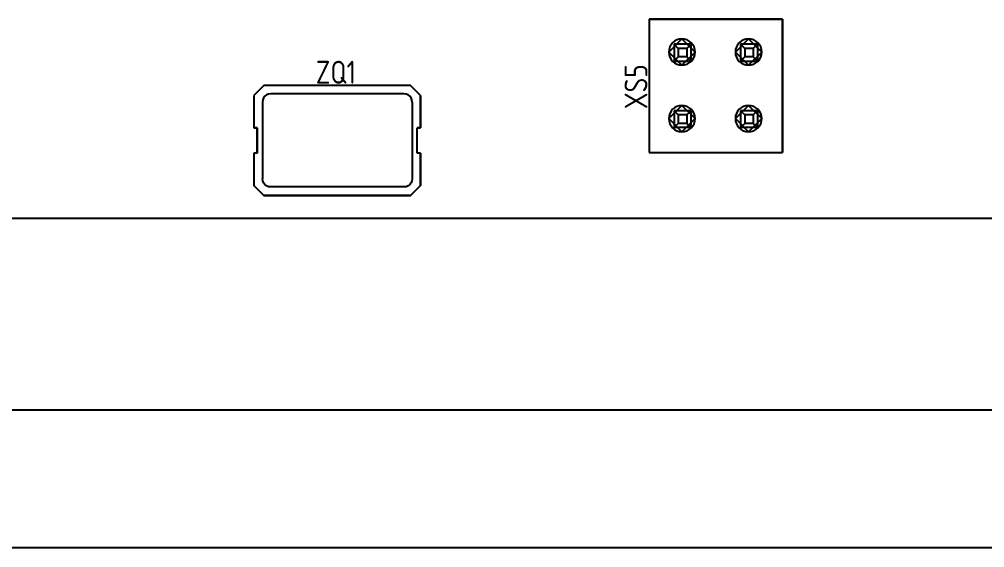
# Model space of a CAD drawing. Header units: inches. Extents: x 0 to 840, y -594 to 0.
# Drawn here: x 174.8 to 232.8, y -409.1 to -377.4 of the extents above; entities that cross this region are included whole.
import ezdxf

# ---------------------------------------------------------------- set-up
doc = ezdxf.new("R2010")
doc.units = ezdxf.units.IN
doc.header["$MEASUREMENT"] = 0
doc.styles.add('GOST type A0', font='', dxfattribs={"oblique": 15, "height": 5})
doc.styles.get('GOST type A0').set_extended_font_data('GOST type A')

msp = doc.modelspace()

# ---------------------------------------------------------------- linework, layer by layer
at = {"color": 18, "true_color": 0x000000}
for p, q in [((220.676, -377.386), (212.68, -377.386)), ((212.68, -377.386), (212.68, -385.386)), ((212.68, -377.386), (212.68, -385.386)), ((212.68, -377.386), (220.676, -377.386)), ((220.676, -377.386), (212.68, -377.386)), ((212.68, -377.386), (212.68, -385.386)), ((212.68, -377.386), (212.68, -385.386)), ((212.68, -377.386), (220.676, -377.386)), ((220.676, -385.386), (220.676, -377.386)), ((220.676, -377.386), (220.676, -385.386)), ((220.676, -385.386), (220.676, -377.386)), ((220.676, -377.386), (220.676, -385.386)), ((214.646, -378.564), (213.856, -379.354)), ((215.436, -379.354), (214.646, -378.564)), ((218.646, -378.564), (217.856, -379.354)), ((219.436, -379.354), (218.646, -378.564)), ((214.17, -378.878), (214.17, -379.894)), ((214.17, -378.878), (214.424, -379.132)), ((215.186, -378.878), (214.17, -378.878)), ((214.17, -378.878), (214.17, -379.894)), ((214.17, -378.878), (214.424, -379.132)), ((215.186, -378.878), (214.17, -378.878)), ((214.424, -379.132), (214.424, -379.64)), ((214.932, -379.132), (214.424, -379.132)), ((214.424, -379.132), (214.424, -379.64)), ((214.932, -379.132), (214.424, -379.132)), ((215.186, -378.878), (214.932, -379.132)), ((215.186, -378.878), (214.932, -379.132)), ((214.932, -379.132), (214.932, -379.64)), ((214.932, -379.132), (214.932, -379.64)), ((215.186, -378.878), (215.186, -379.894)), ((215.186, -378.878), (215.186, -379.894)), ((218.17, -378.878), (218.17, -379.894)), ((218.17, -378.878), (218.424, -379.132)), ((219.186, -378.878), (218.17, -378.878)), ((218.17, -378.878), (218.17, -379.894)), ((218.17, -378.878), (218.424, -379.132)), ((219.186, -378.878), (218.17, -378.878)), ((218.424, -379.132), (218.424, -379.64)), ((218.932, -379.132), (218.424, -379.132)), ((218.424, -379.132), (218.424, -379.64)), ((218.932, -379.132), (218.424, -379.132)), ((219.186, -378.878), (218.932, -379.132)), ((219.186, -378.878), (218.932, -379.132)), ((218.932, -379.132), (218.932, -379.64)), ((218.932, -379.132), (218.932, -379.64)), ((219.186, -378.878), (219.186, -379.894)), ((219.186, -378.878), (219.186, -379.894)), ((213.856, -379.354), (214.646, -380.144)), ((214.424, -379.64), (214.17, -379.894)), ((214.424, -379.64), (214.17, -379.894)), ((214.932, -379.64), (214.424, -379.64)), ((214.932, -379.64), (214.424, -379.64)), ((214.646, -380.144), (215.436, -379.354)), ((214.932, -379.64), (215.186, -379.894)), ((214.932, -379.64), (215.186, -379.894)), ((217.856, -379.354), (218.646, -380.144)), ((218.424, -379.64), (218.17, -379.894)), ((218.424, -379.64), (218.17, -379.894)), ((218.932, -379.64), (218.424, -379.64)), ((218.932, -379.64), (218.424, -379.64)), ((218.646, -380.144), (219.436, -379.354)), ((218.932, -379.64), (219.186, -379.894)), ((218.932, -379.64), (219.186, -379.894)), ((214.17, -379.894), (215.186, -379.894)), ((214.17, -379.894), (215.186, -379.894)), ((218.17, -379.894), (219.186, -379.894)), ((218.17, -379.894), (219.186, -379.894)), ((189.542, -381.361), (188.942, -381.961)), ((189.542, -381.361), (188.942, -381.961)), ((189.542, -381.361), (188.942, -381.961)), ((189.542, -381.361), (188.942, -381.961)), ((189.542, -381.361), (188.942, -381.961)), ((189.542, -381.361), (188.942, -381.961)), ((198.35, -381.361), (189.542, -381.361)), ((198.35, -381.361), (189.542, -381.361)), ((198.35, -381.361), (189.542, -381.361)), ((198.35, -381.361), (189.542, -381.361)), ((198.35, -381.361), (189.542, -381.361)), ((198.35, -381.361), (189.542, -381.361)), ((198.95, -381.961), (198.35, -381.361)), ((198.95, -381.961), (198.35, -381.361)), ((198.95, -381.961), (198.35, -381.361)), ((198.95, -381.961), (198.35, -381.361)), ((198.95, -381.961), (198.35, -381.361)), ((198.95, -381.961), (198.35, -381.361)), ((188.942, -381.961), (188.942, -383.901)), ((188.942, -381.961), (188.942, -383.901)), ((188.942, -381.961), (188.942, -383.901)), ((188.942, -381.961), (188.942, -383.901)), ((188.942, -381.961), (188.942, -383.901)), ((188.942, -381.961), (188.942, -383.901)), ((189.592, -382.009), (189.512, -382.113)), ((189.592, -382.009), (189.512, -382.113)), ((189.592, -382.009), (189.514, -382.113)), ((189.592, -382.009), (189.514, -382.113)), ((189.696, -381.929), (189.592, -382.009)), ((189.696, -381.929), (189.592, -382.009)), ((189.696, -381.929), (189.592, -382.009)), ((189.696, -381.929), (189.592, -382.009)), ((189.816, -381.881), (189.696, -381.929)), ((189.816, -381.881), (189.696, -381.929)), ((189.816, -381.881), (189.696, -381.929)), ((189.816, -381.881), (189.696, -381.929)), ((189.946, -381.863), (189.816, -381.881)), ((189.946, -381.863), (189.816, -381.881)), ((189.946, -381.863), (189.816, -381.881)), ((189.946, -381.863), (189.816, -381.881)), ((197.946, -381.863), (189.946, -381.863)), ((197.946, -381.863), (189.946, -381.863)), ((197.946, -381.863), (189.946, -381.863)), ((197.946, -381.863), (189.946, -381.863)), ((198.076, -381.881), (197.946, -381.863)), ((198.076, -381.881), (197.946, -381.863)), ((198.076, -381.881), (197.946, -381.863)), ((198.076, -381.881), (197.946, -381.863)), ((198.196, -381.929), (198.076, -381.881)), ((198.196, -381.929), (198.076, -381.881)), ((198.196, -381.929), (198.076, -381.881)), ((198.196, -381.929), (198.076, -381.881)), ((198.3, -382.009), (198.196, -381.929)), ((198.3, -382.009), (198.196, -381.929)), ((198.3, -382.009), (198.196, -381.929)), ((198.3, -382.009), (198.196, -381.929)), ((198.38, -382.113), (198.3, -382.009)), ((198.38, -382.113), (198.3, -382.009)), ((198.38, -382.113), (198.3, -382.009)), ((198.38, -382.113), (198.3, -382.009)), ((198.95, -383.901), (198.95, -381.961)), ((198.95, -381.961), (198.95, -383.901)), ((198.95, -381.961), (198.95, -383.901)), ((198.95, -383.901), (198.95, -381.961)), ((198.95, -381.961), (198.95, -383.901)), ((198.95, -381.961), (198.95, -383.901)), ((189.464, -382.233), (189.446, -382.363)), ((189.464, -382.233), (189.446, -382.363)), ((189.464, -382.233), (189.446, -382.363)), ((189.464, -382.233), (189.446, -382.363)), ((189.446, -382.363), (189.446, -386.963)), ((189.446, -382.363), (189.446, -386.963)), ((189.446, -382.363), (189.446, -386.963)), ((189.446, -382.363), (189.446, -386.963)), ((189.514, -382.113), (189.464, -382.233)), ((189.512, -382.113), (189.464, -382.233)), ((189.514, -382.113), (189.464, -382.233)), ((189.512, -382.113), (189.464, -382.233)), ((198.43, -382.233), (198.38, -382.113)), ((198.428, -382.233), (198.38, -382.113)), ((198.43, -382.233), (198.38, -382.113)), ((198.428, -382.233), (198.38, -382.113)), ((198.446, -382.363), (198.428, -382.233)), ((198.446, -382.363), (198.428, -382.233)), ((198.446, -382.363), (198.43, -382.233)), ((198.446, -382.363), (198.43, -382.233)), ((198.446, -382.363), (198.446, -386.963)), ((198.446, -382.363), (198.446, -386.963)), ((198.446, -382.363), (198.446, -386.963)), ((198.446, -382.363), (198.446, -386.963)), ((214.646, -382.564), (213.856, -383.354)), ((215.436, -383.354), (214.646, -382.564)), ((218.646, -382.564), (217.856, -383.354)), ((219.436, -383.354), (218.646, -382.564)), ((214.17, -382.878), (214.17, -383.894)), ((214.17, -382.878), (214.424, -383.132)), ((215.186, -382.878), (214.17, -382.878)), ((214.17, -382.878), (214.17, -383.894)), ((214.17, -382.878), (214.424, -383.132)), ((215.186, -382.878), (214.17, -382.878)), ((214.424, -383.132), (214.424, -383.64)), ((214.932, -383.132), (214.424, -383.132)), ((214.424, -383.132), (214.424, -383.64)), ((214.932, -383.132), (214.424, -383.132)), ((215.186, -382.878), (214.932, -383.132)), ((215.186, -382.878), (214.932, -383.132)), ((214.932, -383.132), (214.932, -383.64)), ((214.932, -383.132), (214.932, -383.64)), ((215.186, -382.878), (215.186, -383.894)), ((215.186, -382.878), (215.186, -383.894)), ((219.186, -382.878), (218.17, -382.878)), ((218.17, -382.878), (218.424, -383.132)), ((218.17, -382.878), (218.17, -383.894)), ((219.186, -382.878), (218.17, -382.878)), ((218.17, -382.878), (218.424, -383.132)), ((218.17, -382.878), (218.17, -383.894)), ((218.932, -383.132), (218.424, -383.132)), ((218.424, -383.132), (218.424, -383.64)), ((218.932, -383.132), (218.424, -383.132)), ((218.424, -383.132), (218.424, -383.64)), ((219.186, -382.878), (218.932, -383.132)), ((219.186, -382.878), (218.932, -383.132)), ((218.932, -383.132), (218.932, -383.64)), ((218.932, -383.132), (218.932, -383.64)), ((219.186, -382.878), (219.186, -383.894)), ((219.186, -382.878), (219.186, -383.894)), ((213.856, -383.354), (214.646, -384.144)), ((214.424, -383.64), (214.17, -383.894)), ((214.424, -383.64), (214.17, -383.894)), ((214.932, -383.64), (214.424, -383.64)), ((214.932, -383.64), (214.424, -383.64)), ((214.646, -384.144), (215.436, -383.354)), ((214.932, -383.64), (215.186, -383.894)), ((214.932, -383.64), (215.186, -383.894)), ((217.856, -383.354), (218.646, -384.144)), ((218.424, -383.64), (218.17, -383.894)), ((218.424, -383.64), (218.17, -383.894)), ((218.932, -383.64), (218.424, -383.64)), ((218.932, -383.64), (218.424, -383.64)), ((218.646, -384.144), (219.436, -383.354)), ((218.932, -383.64), (219.186, -383.894)), ((218.932, -383.64), (219.186, -383.894)), ((188.942, -383.901), (189.142, -383.901)), ((189.142, -383.901), (188.942, -383.901)), ((189.142, -383.901), (188.942, -383.901)), ((188.942, -383.901), (189.142, -383.901)), ((189.142, -383.901), (188.942, -383.901)), ((189.142, -383.901), (188.942, -383.901)), ((189.142, -383.901), (189.142, -385.425)), ((189.142, -385.425), (189.142, -383.901)), ((189.142, -385.425), (189.142, -383.901)), ((189.142, -383.901), (189.142, -385.425)), ((189.142, -385.425), (189.142, -383.901)), ((189.142, -385.425), (189.142, -383.901)), ((198.75, -385.425), (198.75, -383.901)), ((198.75, -383.901), (198.95, -383.901)), ((198.75, -385.425), (198.75, -383.901)), ((198.95, -383.901), (198.75, -383.901)), ((198.75, -385.425), (198.75, -383.901)), ((198.95, -383.901), (198.75, -383.901)), ((198.75, -385.425), (198.75, -383.901)), ((198.75, -383.901), (198.95, -383.901)), ((198.75, -385.425), (198.75, -383.901)), ((198.95, -383.901), (198.75, -383.901)), ((198.75, -385.425), (198.75, -383.901)), ((198.95, -383.901), (198.75, -383.901)), ((215.186, -383.894), (214.17, -383.894)), ((215.186, -383.894), (214.17, -383.894)), ((219.186, -383.894), (218.17, -383.894)), ((219.186, -383.894), (218.17, -383.894)), ((189.142, -385.425), (188.942, -385.425)), ((188.942, -385.425), (188.942, -387.365)), ((188.942, -385.425), (188.942, -387.365)), ((189.142, -385.425), (188.942, -385.425)), ((188.942, -385.425), (188.942, -387.365)), ((189.142, -385.425), (188.942, -385.425)), ((189.142, -385.425), (188.942, -385.425)), ((188.942, -385.425), (188.942, -387.365)), ((188.942, -385.425), (188.942, -387.365)), ((189.142, -385.425), (188.942, -385.425)), ((188.942, -385.425), (188.942, -387.365)), ((189.142, -385.425), (188.942, -385.425)), ((198.95, -385.425), (198.75, -385.425)), ((198.95, -385.425), (198.75, -385.425)), ((198.95, -385.425), (198.75, -385.425)), ((198.95, -385.425), (198.75, -385.425)), ((198.95, -385.425), (198.75, -385.425)), ((198.95, -385.425), (198.75, -385.425)), ((198.95, -387.365), (198.95, -385.425)), ((198.95, -385.425), (198.95, -387.365)), ((198.95, -385.425), (198.95, -387.365)), ((198.95, -387.365), (198.95, -385.425)), ((198.95, -385.425), (198.95, -387.365)), ((198.95, -385.425), (198.95, -387.365)), ((212.68, -385.386), (220.676, -385.386)), ((212.68, -385.386), (220.676, -385.386)), ((212.68, -385.386), (220.676, -385.386)), ((212.68, -385.386), (220.676, -385.386)), ((189.464, -387.093), (189.446, -386.963)), ((189.464, -387.093), (189.446, -386.963)), ((189.464, -387.093), (189.446, -386.963)), ((189.464, -387.093), (189.446, -386.963)), ((189.514, -387.213), (189.464, -387.093)), ((189.512, -387.213), (189.464, -387.093)), ((189.514, -387.213), (189.464, -387.093)), ((189.512, -387.213), (189.464, -387.093)), ((189.592, -387.317), (189.512, -387.213)), ((189.592, -387.317), (189.512, -387.213)), ((189.592, -387.317), (189.514, -387.213)), ((189.592, -387.317), (189.514, -387.213)), ((189.696, -387.397), (189.592, -387.317)), ((189.696, -387.397), (189.592, -387.317)), ((189.696, -387.397), (189.592, -387.317)), ((189.696, -387.397), (189.592, -387.317)), ((198.3, -387.317), (198.196, -387.397)), ((198.3, -387.317), (198.196, -387.397)), ((198.3, -387.317), (198.196, -387.397)), ((198.3, -387.317), (198.196, -387.397)), ((198.38, -387.213), (198.3, -387.317)), ((198.38, -387.213), (198.3, -387.317)), ((198.38, -387.213), (198.3, -387.317)), ((198.38, -387.213), (198.3, -387.317)), ((198.43, -387.093), (198.38, -387.213)), ((198.428, -387.093), (198.38, -387.213)), ((198.43, -387.093), (198.38, -387.213)), ((198.428, -387.093), (198.38, -387.213)), ((198.446, -386.963), (198.428, -387.093)), ((198.446, -386.963), (198.428, -387.093)), ((198.446, -386.963), (198.43, -387.093)), ((198.446, -386.963), (198.43, -387.093)), ((188.942, -387.365), (189.542, -387.965)), ((189.542, -387.965), (188.942, -387.365)), ((189.542, -387.965), (188.942, -387.365)), ((188.942, -387.365), (189.542, -387.965)), ((189.542, -387.965), (188.942, -387.365)), ((189.542, -387.965), (188.942, -387.365)), ((189.816, -387.445), (189.696, -387.397)), ((189.816, -387.445), (189.696, -387.397)), ((189.816, -387.445), (189.696, -387.397)), ((189.816, -387.445), (189.696, -387.397)), ((189.946, -387.463), (189.816, -387.445)), ((189.946, -387.463), (189.816, -387.445)), ((189.946, -387.463), (189.816, -387.445)), ((189.946, -387.463), (189.816, -387.445)), ((197.946, -387.463), (189.946, -387.463)), ((197.946, -387.463), (189.946, -387.463)), ((197.946, -387.463), (189.946, -387.463)), ((197.946, -387.463), (189.946, -387.463)), ((198.076, -387.445), (197.946, -387.463)), ((198.076, -387.445), (197.946, -387.463)), ((198.076, -387.445), (197.946, -387.463)), ((198.076, -387.445), (197.946, -387.463)), ((198.196, -387.397), (198.076, -387.445)), ((198.196, -387.397), (198.076, -387.445)), ((198.196, -387.397), (198.076, -387.445)), ((198.196, -387.397), (198.076, -387.445)), ((198.35, -387.965), (198.95, -387.365)), ((198.95, -387.365), (198.35, -387.965)), ((198.95, -387.365), (198.35, -387.965)), ((198.35, -387.965), (198.95, -387.365)), ((198.95, -387.365), (198.35, -387.965)), ((198.95, -387.365), (198.35, -387.965)), ((189.542, -387.965), (198.35, -387.965)), ((198.35, -387.965), (189.542, -387.965)), ((198.35, -387.965), (189.542, -387.965)), ((189.542, -387.965), (198.35, -387.965)), ((198.35, -387.965), (189.542, -387.965)), ((198.35, -387.965), (189.542, -387.965)), ((314.646, -389.354), (119.646, -389.354)), ((260.78, -400.876), (130.554, -400.876)), ((264.288, -409.137), (120.558, -409.137))]:
    msp.add_line(p, q, dxfattribs=at)
for centre, start, end in [((214.646, -379.354), 90, 180), ((214.646, -379.354), 0, 90), ((218.646, -379.354), 90, 180), ((218.646, -379.354), 0, 90), ((214.646, -379.354), 180, 270), ((214.646, -379.354), 270, 0), ((218.646, -379.354), 180, 270), ((218.646, -379.354), 270, 0), ((214.646, -383.354), 90, 180), ((214.646, -383.354), 0, 90), ((218.646, -383.354), 90, 180), ((218.646, -383.354), 0, 90), ((214.646, -383.354), 180, 270), ((214.646, -383.354), 270, 0), ((218.646, -383.354), 180, 270), ((218.646, -383.354), 270, 0)]:
    msp.add_arc(centre, 0.79, start, end, dxfattribs=at)

# ---------------------------------------------------------------- texts
at = {"color": 18, "true_color": 0x000000, "style": 'GOST type A0'}
msp.add_text('ZQ1', height=1.3796, dxfattribs=at).set_placement((192.654, -381.257))
msp.add_text('XS5', height=1.3796, rotation=90, dxfattribs=at).set_placement((212.576, -382.781))

doc.saveas('drawing.dxf')
